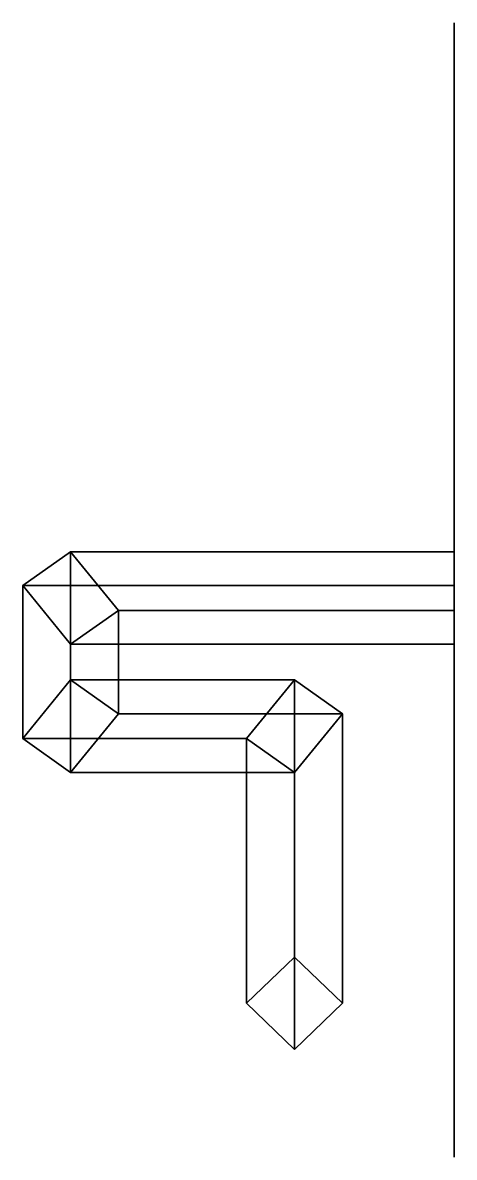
# Model space of a CAD drawing. Extents: x -0.17 to 0.1, y -0.1 to 0.61.
import ezdxf

# ---------------------------------------------------------------- set-up
doc = ezdxf.new("R2010")
doc.units = 0
doc.layers.add('SHASSIS', color=3, linetype='CONTINUOUS')

msp = doc.modelspace()

# ---------------------------------------------------------------- linework, layer by layer
at = {"layer": 'SHASSIS'}
for points in [[(0.1, 0.61, -0.91), (0.1, 0.58, -1.05), (0.1, 0.26, -1.05), (0.1, 0.6, -0.84)], [(0.1, 0.6, -0.84), (0.1, 0.26, -1.05), (0.1, 0.58, -1.05), (0.1, 0.61, -0.91)], [(0.1, 0.53, -0.73), (0.1, -0.09, -0.96), (0.1, 0.26, -1.05), (0.1, 0.6, -0.84)], [(0.1, 0.6, -0.84), (0.1, 0.26, -1.05), (0.1, -0.09, -0.96), (0.1, 0.53, -0.73)], [(0.1, 0.53, -0.73), (0.1, -0.09, -0.96), (0.1, -0.09, -0.61), (0.1, 0.36, -0.61)], [(0.1, 0.36, -0.61), (0.1, -0.09, -0.61), (0.1, -0.09, -0.96), (0.1, 0.53, -0.73)], [(0.1, 0.36, -0.61), (0.1, -0.09, -0.61), (0.1, -0.1, 0.06), (0.1, 0.12, 0.06)], [(0.1, 0.12, 0.06), (0.1, -0.1, 0.06), (0.1, -0.09, -0.61), (0.1, 0.36, -0.61)], [(-0.14, 0.27898, -0.93224), (-0.17, 0.25776, -0.96898), (-0.17, 0.162, -0.61159), (-0.14, 0.19874, -0.6328)], [(0.1, 0.27898, -0.93224), (0.1, 0.25776, -0.96898), (-0.17, 0.25776, -0.96898), (-0.14, 0.27898, -0.93224)], [(-0.11, 0.24224, -0.91102), (-0.14, 0.27898, -0.93224), (-0.14, 0.19874, -0.6328), (-0.11, 0.17753, -0.66954)], [(0.1, 0.24224, -0.91102), (0.1, 0.27898, -0.93224), (-0.14, 0.27898, -0.93224), (-0.11, 0.24224, -0.91102)], [(-0.17, 0.25776, -0.96898), (-0.14, 0.22102, -0.94776), (-0.14, 0.14079, -0.64833), (-0.17, 0.162, -0.61159)], [(0.1, 0.25776, -0.96898), (0.1, 0.22102, -0.94776), (-0.14, 0.22102, -0.94776), (-0.17, 0.25776, -0.96898)], [(-0.14, 0.22102, -0.94776), (-0.11, 0.24224, -0.91102), (-0.11, 0.17753, -0.66954), (-0.14, 0.14079, -0.64833)], [(0.1, 0.22102, -0.94776), (0.1, 0.24224, -0.91102), (-0.11, 0.24224, -0.91102), (-0.14, 0.22102, -0.94776)], [(-0.03, 0.162, -0.61159), (0, 0.19874, -0.6328), (-0.14, 0.19874, -0.6328), (-0.17, 0.162, -0.61159)], [(0, 0.19874, -0.6328), (0.03, 0.17753, -0.66954), (-0.11, 0.17753, -0.66954), (-0.14, 0.19874, -0.6328)], [(0, 0.19874, -0.6328), (-0.03, 0.162, -0.61159), (-0.03, -0.00364, 0.00661), (0, 0.02534, 0.01437)], [(0.03, 0.17753, -0.66954), (0, 0.19874, -0.6328), (0, 0.02534, 0.01437), (0.03, -0.00364, 0.00661)], [(0.03, 0.17753, -0.66954), (0, 0.14079, -0.64833), (-0.14, 0.14079, -0.64833), (-0.11, 0.17753, -0.66954)], [(0, 0.14079, -0.64833), (0.03, 0.17753, -0.66954), (0.03, -0.00364, 0.00661), (0, -0.03262, -0.00116)], [(0, 0.14079, -0.64833), (-0.03, 0.162, -0.61159), (-0.17, 0.162, -0.61159), (-0.14, 0.14079, -0.64833)], [(-0.03, 0.162, -0.61159), (0, 0.14079, -0.64833), (0, -0.03262, -0.00116), (-0.03, -0.00364, 0.00661)]]:
    msp.add_3dface(points, dxfattribs=at)

doc.saveas('drawing.dxf')
